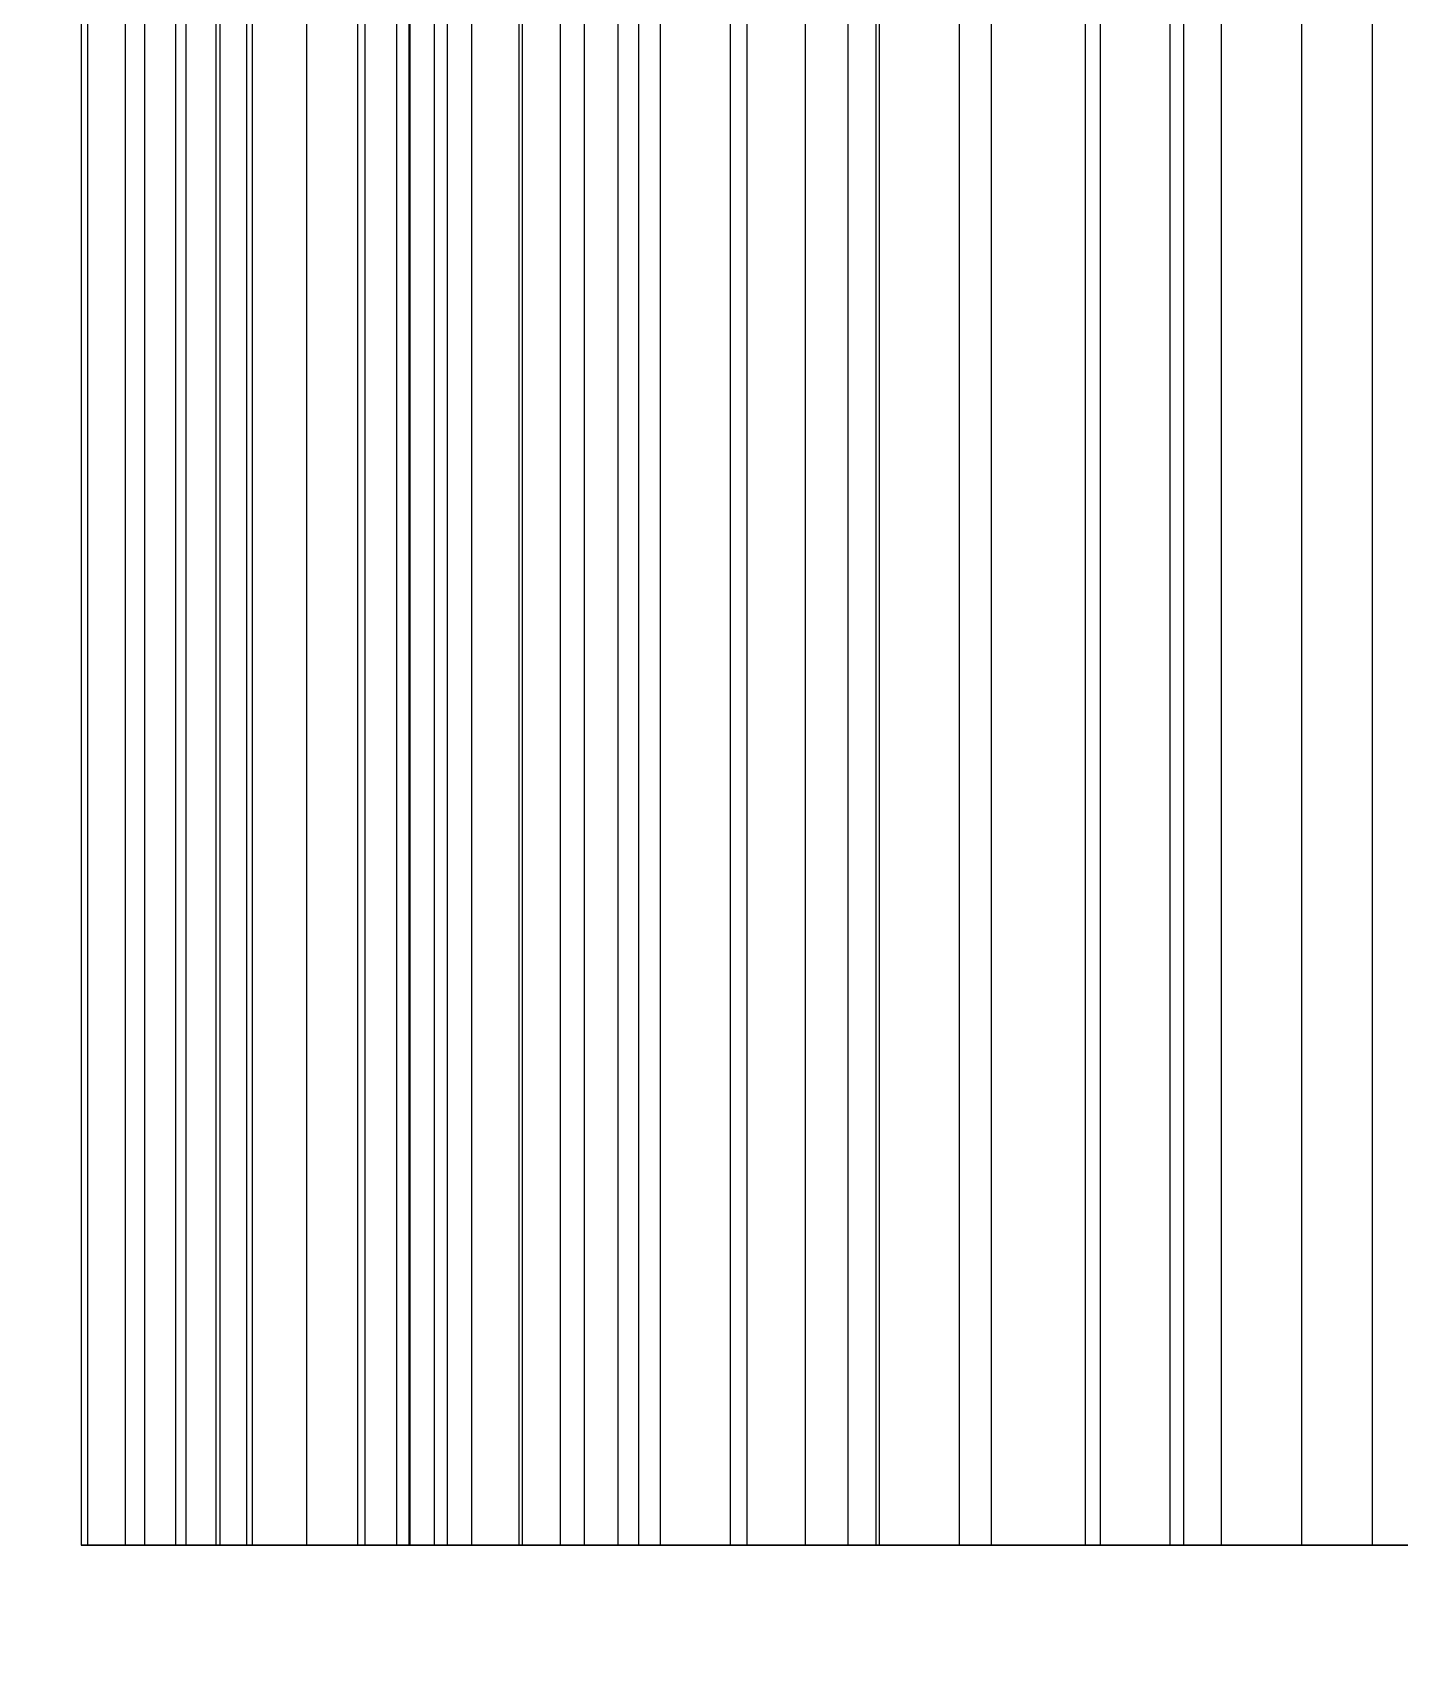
# Model space of a CAD drawing. Extents: x -60 to 60, y -153 to -30.
# Drawn here: x -57.103 to -55.225, y -90.171 to -87.921 of the extents above; entities that cross this region are included whole.
import ezdxf

# ---------------------------------------------------------------- set-up
doc = ezdxf.new("R2010")
doc.units = 0
doc.layers.add('Cut051006', color=7, linetype='CONTINUOUS')

msp = doc.modelspace()

# ---------------------------------------------------------------- linework, layer by layer
at = {"layer": 'Cut051006'}
for p, q in [((-57.037, -87, 58.0663), (-57.037, -90, 58.0663)), ((-57.037, -87, 58.0663), (-57.037, -90, 58.0663)), ((-57.037, -87, 56.5834), (-57.037, -90, 56.5834)), ((-57.037, -87, 56.5834), (-57.037, -90, 56.5834)), ((-57.0281, -87, 58.5744), (-57.0281, -90, 58.5744)), ((-57.0281, -87, 58.5744), (-57.0281, -90, 58.5744)), ((-57.0281, -87, 56.0753), (-57.0281, -90, 56.0753)), ((-57.0281, -87, 56.0753), (-57.0281, -90, 56.0753)), ((-56.9763, -87, 60.0564), (-56.9763, -90, 60.0564)), ((-56.9763, -87, 60.0564), (-56.9763, -90, 60.0564)), ((-56.9763, -87, 54.5932), (-56.9763, -90, 54.5932)), ((-56.9763, -87, 54.5932), (-56.9763, -90, 54.5932)), ((-56.9497, -87, 60.5639), (-56.9497, -90, 60.5639)), ((-56.9497, -87, 60.5639), (-56.9497, -90, 60.5639)), ((-56.9497, -87, 54.0858), (-56.9497, -90, 54.0858)), ((-56.9497, -87, 54.0858), (-56.9497, -90, 54.0858)), ((-56.9072, -87, 57.9157), (-56.9072, -90, 57.9157)), ((-56.9072, -87, 57.9157), (-56.9072, -90, 57.9157)), ((-56.9072, -87, 56.7339), (-56.9072, -90, 56.7339)), ((-56.9072, -87, 56.7339), (-56.9072, -90, 56.7339)), ((-56.8931, -87, 58.7203), (-56.8931, -90, 58.7203)), ((-56.8931, -87, 58.7203), (-56.8931, -90, 58.7203)), ((-56.8931, -87, 55.9293), (-56.8931, -90, 55.9293)), ((-56.8931, -87, 55.9293), (-56.8931, -90, 55.9293)), ((-56.8519, -87, 59.9014), (-56.8519, -90, 59.9014)), ((-56.8519, -87, 59.9014), (-56.8519, -90, 59.9014)), ((-56.8519, -87, 54.7483), (-56.8519, -90, 54.7483)), ((-56.8519, -87, 54.7483), (-56.8519, -90, 54.7483)), ((-56.8463, -87, 62.0432), (-56.8463, -90, 62.0432)), ((-56.8463, -87, 62.0432), (-56.8463, -90, 62.0432)), ((-56.8463, -87, 52.6065), (-56.8463, -90, 52.6065)), ((-56.8463, -87, 52.6065), (-56.8463, -90, 52.6065)), ((-56.8098, -87, 60.705), (-56.8098, -90, 60.705)), ((-56.8098, -87, 60.705), (-56.8098, -90, 60.705)), ((-56.8098, -87, 53.9447), (-56.8098, -90, 53.9447)), ((-56.8098, -87, 53.9447), (-56.8098, -90, 53.9447)), ((-56.802, -87, 62.5494), (-56.802, -90, 62.5494)), ((-56.802, -87, 62.5494), (-56.802, -90, 62.5494)), ((-56.802, -87, 52.1003), (-56.802, -90, 52.1003)), ((-56.802, -87, 52.1003), (-56.802, -90, 52.1003)), ((-56.7273, -87, 61.8839), (-56.7273, -90, 61.8839)), ((-56.7273, -87, 61.8839), (-56.7273, -90, 61.8839)), ((-56.7273, -87, 52.7657), (-56.7273, -90, 52.7657)), ((-56.7273, -87, 52.7657), (-56.7273, -90, 52.7657)), ((-56.6572, -87, 62.6856), (-56.6572, -90, 62.6856)), ((-56.6572, -87, 62.6856), (-56.6572, -90, 62.6856)), ((-56.6572, -87, 51.9641), (-56.6572, -90, 51.9641)), ((-56.6572, -87, 51.9641), (-56.6572, -90, 51.9641)), ((-56.647, -87, 64.0242), (-56.647, -90, 64.0242)), ((-56.647, -87, 64.0242), (-56.647, -90, 64.0242)), ((-56.647, -87, 50.6254), (-56.647, -90, 50.6254)), ((-56.647, -87, 50.6254), (-56.647, -90, 50.6254)), ((-56.6036, -87, 57.8237), (-56.6036, -90, 57.8237)), ((-56.6036, -87, 57.8237), (-56.6036, -90, 57.8237)), ((-56.6036, -87, 56.826), (-56.6036, -90, 56.826)), ((-56.6036, -87, 56.826), (-56.6036, -90, 56.826)), ((-56.5865, -87, 58.8017), (-56.5865, -90, 58.8017)), ((-56.5865, -87, 58.8017), (-56.5865, -90, 58.8017)), ((-56.5865, -87, 55.848), (-56.5865, -90, 55.848)), ((-56.5865, -87, 55.848), (-56.5865, -90, 55.848)), ((-56.5851, -87, 64.5286), (-56.5851, -90, 64.5286)), ((-56.5851, -87, 64.5286), (-56.5851, -90, 64.5286)), ((-56.5851, -87, 50.1211), (-56.5851, -90, 50.1211)), ((-56.5851, -87, 50.1211), (-56.5851, -90, 50.1211)), ((-56.5517, -87, 59.7988), (-56.5517, -90, 59.7988)), ((-56.5517, -87, 59.7988), (-56.5517, -90, 59.7988)), ((-56.5517, -87, 54.8508), (-56.5517, -90, 54.8508)), ((-56.5517, -87, 54.8508), (-56.5517, -90, 54.8508)), ((-56.5337, -87, 63.8609), (-56.5337, -90, 63.8609)), ((-56.5337, -87, 63.8609), (-56.5337, -90, 63.8609)), ((-56.5337, -87, 50.7888), (-56.5337, -90, 50.7888)), ((-56.5337, -87, 50.7888), (-56.5337, -90, 50.7888)), ((-56.5005, -87, 60.7756), (-56.5005, -90, 60.7756)), ((-56.5005, -87, 60.7756), (-56.5005, -90, 60.7756)), ((-56.5005, -87, 53.874), (-56.5005, -90, 53.874)), ((-56.5005, -87, 53.874), (-56.5005, -90, 53.874)), ((-56.4356, -87, 64.6596), (-56.4356, -90, 64.6596)), ((-56.4356, -87, 64.6596), (-56.4356, -90, 64.6596)), ((-56.4356, -87, 49.99), (-56.4356, -90, 49.99)), ((-56.4356, -87, 49.99), (-56.4356, -90, 49.99)), ((-56.4309, -87, 61.771), (-56.4309, -90, 61.771)), ((-56.4309, -87, 61.771), (-56.4309, -90, 61.771)), ((-56.4309, -87, 52.8787), (-56.4309, -90, 52.8787)), ((-56.4309, -87, 52.8787), (-56.4309, -90, 52.8787)), ((-56.3787, -87, 65.9971), (-56.3787, -90, 65.9971)), ((-56.3787, -87, 65.9971), (-56.3787, -90, 65.9971)), ((-56.3787, -87, 48.6526), (-56.3787, -90, 48.6526)), ((-56.3787, -87, 48.6526), (-56.3787, -90, 48.6526)), ((-56.3456, -87, 62.7454), (-56.3456, -90, 62.7454)), ((-56.3456, -87, 62.7454), (-56.3456, -90, 62.7454)), ((-56.3456, -87, 51.9043), (-56.3456, -90, 51.9043)), ((-56.3456, -87, 51.9043), (-56.3456, -90, 51.9043)), ((-56.2992, -87, 66.499), (-56.2992, -90, 66.499)), ((-56.2992, -87, 66.499), (-56.2992, -90, 66.499)), ((-56.2992, -87, 48.1507), (-56.2992, -90, 48.1507)), ((-56.2992, -87, 48.1507), (-56.2992, -90, 48.1507)), ((-56.2711, -87, 65.8299), (-56.2711, -90, 65.8299)), ((-56.2711, -87, 65.8299), (-56.2711, -90, 65.8299)), ((-56.2711, -87, 48.8197), (-56.2711, -90, 48.8197)), ((-56.2711, -87, 48.8197), (-56.2711, -90, 48.8197)), ((-56.2414, -87, 63.7377), (-56.2414, -90, 63.7377)), ((-56.2414, -87, 63.7377), (-56.2414, -90, 63.7377)), ((-56.2414, -87, 50.912), (-56.2414, -90, 50.912)), ((-56.2414, -87, 50.912), (-56.2414, -90, 50.912)), ((-56.1452, -87, 66.6247), (-56.1452, -90, 66.6247)), ((-56.1452, -87, 66.6247), (-56.1452, -90, 66.6247)), ((-56.1452, -87, 48.0249), (-56.1452, -90, 48.0249)), ((-56.1452, -87, 48.0249), (-56.1452, -90, 48.0249)), ((-56.1221, -87, 64.7085), (-56.1221, -90, 64.7085)), ((-56.1221, -87, 64.7085), (-56.1221, -90, 64.7085)), ((-56.1221, -87, 49.9412), (-56.1221, -90, 49.9412)), ((-56.1221, -87, 49.9412), (-56.1221, -90, 49.9412)), ((-56.0417, -87, 67.9594), (-56.0417, -90, 67.9594)), ((-56.0417, -87, 67.9594), (-56.0417, -90, 67.9594)), ((-56.0417, -87, 46.6903), (-56.0417, -90, 46.6903)), ((-56.0417, -87, 46.6903), (-56.0417, -90, 46.6903)), ((-55.9833, -87, 65.6966), (-55.9833, -90, 65.6966)), ((-55.9833, -87, 65.6966), (-55.9833, -90, 65.6966)), ((-55.9833, -87, 48.9531), (-55.9833, -90, 48.9531)), ((-55.9833, -87, 48.9531), (-55.9833, -90, 48.9531)), ((-55.9447, -87, 68.4582), (-55.9447, -90, 68.4582)), ((-55.9447, -87, 68.4582), (-55.9447, -90, 68.4582)), ((-55.9447, -87, 46.1915), (-55.9447, -90, 46.1915)), ((-55.9447, -87, 46.1915), (-55.9447, -90, 46.1915)), ((-55.94, -87, 67.7886), (-55.94, -90, 67.7886)), ((-55.94, -87, 67.7886), (-55.94, -90, 67.7886)), ((-55.94, -87, 46.8611), (-55.94, -90, 46.8611)), ((-55.94, -87, 46.8611), (-55.94, -90, 46.8611)), ((-55.8303, -87, 66.6627), (-55.8303, -90, 66.6627)), ((-55.8303, -87, 66.6627), (-55.8303, -90, 66.6627)), ((-55.8303, -87, 47.987), (-55.8303, -90, 47.987)), ((-55.8303, -87, 47.987), (-55.8303, -90, 47.987)), ((-55.7865, -87, 68.5785), (-55.7865, -90, 68.5785)), ((-55.7865, -87, 68.5785), (-55.7865, -90, 68.5785)), ((-55.7865, -87, 46.0712), (-55.7865, -90, 46.0712)), ((-55.7865, -87, 46.0712), (-55.7865, -90, 46.0712)), ((-55.657, -87, 67.6452), (-55.657, -90, 67.6452)), ((-55.657, -87, 67.6452), (-55.657, -90, 67.6452)), ((-55.657, -87, 47.0044), (-55.657, -90, 47.0044)), ((-55.657, -87, 47.0044), (-55.657, -90, 47.0044)), ((-55.6364, -87, 69.9088), (-55.6364, -90, 69.9088)), ((-55.6364, -87, 69.9088), (-55.6364, -90, 69.9088)), ((-55.6364, -87, 44.7409), (-55.6364, -90, 44.7409)), ((-55.6364, -87, 44.7409), (-55.6364, -90, 44.7409)), ((-55.5408, -87, 69.7345), (-55.5408, -90, 69.7345)), ((-55.5408, -87, 69.7345), (-55.5408, -90, 69.7345)), ((-55.5408, -87, 44.9152), (-55.5408, -90, 44.9152)), ((-55.5408, -87, 44.9152), (-55.5408, -90, 44.9152)), ((-55.5221, -87, 70.4039), (-55.5221, -90, 70.4039)), ((-55.5221, -87, 70.4039), (-55.5221, -90, 70.4039)), ((-55.5221, -87, 44.2458), (-55.5221, -90, 44.2458)), ((-55.5221, -87, 44.2458), (-55.5221, -90, 44.2458)), ((-55.4704, -87, 68.6054), (-55.4704, -90, 68.6054)), ((-55.4704, -87, 68.6054), (-55.4704, -90, 68.6054)), ((-55.4704, -87, 46.0443), (-55.4704, -90, 46.0443)), ((-55.4704, -87, 46.0443), (-55.4704, -90, 46.0443)), ((-55.3597, -87, 70.5186), (-55.3597, -90, 70.5186)), ((-55.3597, -87, 70.5186), (-55.3597, -90, 70.5186)), ((-55.3597, -87, 44.1311), (-55.3597, -90, 44.1311)), ((-55.3597, -87, 44.1311), (-55.3597, -90, 44.1311)), ((-55.2629, -87, 69.5814), (-55.2629, -90, 69.5814)), ((-55.2629, -87, 69.5814), (-55.2629, -90, 69.5814)), ((-55.2629, -87, 45.0683), (-55.2629, -90, 45.0683)), ((-55.2629, -87, 45.0683), (-55.2629, -90, 45.0683))]:
    msp.add_line(p, q, dxfattribs=at)
for centre in [(0, -90), (0, -90), (0, -93), (0, -93)]:
    msp.add_circle(centre, 60, dxfattribs=at)
for points, degree, knots in [([(-57.037, -90, 58.0663), (-57.0382, -90, 58.0132), (-57.0006, -90, 57.9664), (-56.9599, -90, 57.9223), (-56.9072, -90, 57.9157)], 2, [0, 0, 0, 0.724386, 0.724386, 1.44877, 1.44877, 1.44877]), ([(-56.9072, -90, 56.7339), (-56.9599, -90, 56.7273), (-57.0006, -90, 56.6832), (-57.0382, -90, 56.6365), (-57.037, -90, 56.5834)], 2, [0, 0, 0, 0.724386, 0.724386, 1.44877, 1.44877, 1.44877]), ([(-57.037, -90, 58.0663), (-57.0382, -90, 58.0132), (-57.0006, -90, 57.9664), (-56.9599, -90, 57.9223), (-56.9072, -90, 57.9157)], 2, [0, 0, 0, 0.724386, 0.724386, 1.44877, 1.44877, 1.44877]), ([(-56.9072, -90, 56.7339), (-56.9599, -90, 56.7273), (-57.0006, -90, 56.6832), (-57.0382, -90, 56.6365), (-57.037, -90, 56.5834)], 2, [0, 0, 0, 0.724386, 0.724386, 1.44877, 1.44877, 1.44877]), ([(-56.8931, -90, 58.7203), (-56.9461, -90, 58.7156), (-56.9883, -90, 58.6729), (-57.0275, -90, 58.6275), (-57.0281, -90, 58.5744)], 2, [0, 0, 0, 0.724386, 0.724386, 1.44877, 1.44877, 1.44877]), ([(-57.0281, -90, 56.0753), (-57.0275, -90, 56.0221), (-56.9883, -90, 55.9768), (-56.9461, -90, 55.9341), (-56.8931, -90, 55.9293)], 2, [0, 0, 0, 0.724386, 0.724386, 1.44877, 1.44877, 1.44877]), ([(-56.8931, -90, 58.7203), (-56.9461, -90, 58.7156), (-56.9883, -90, 58.6729), (-57.0275, -90, 58.6275), (-57.0281, -90, 58.5744)], 2, [0, 0, 0, 0.724386, 0.724386, 1.44877, 1.44877, 1.44877]), ([(-57.0281, -90, 56.0753), (-57.0275, -90, 56.0221), (-56.9883, -90, 55.9768), (-56.9461, -90, 55.9341), (-56.8931, -90, 55.9293)], 2, [0, 0, 0, 0.724386, 0.724386, 1.44877, 1.44877, 1.44877]), ([(-56.9763, -90, 60.0564), (-56.9794, -90, 60.0034), (-56.9435, -90, 59.9553), (-56.9044, -90, 59.9099), (-56.8519, -90, 59.9014)], 2, [0, 0, 0, 0.724386, 0.724386, 1.44877, 1.44877, 1.44877]), ([(-56.8519, -90, 54.7483), (-56.9044, -90, 54.7398), (-56.9435, -90, 54.6943), (-56.9794, -90, 54.6463), (-56.9763, -90, 54.5932)], 2, [0, 0, 0, 0.724386, 0.724386, 1.44877, 1.44877, 1.44877]), ([(-56.9763, -90, 60.0564), (-56.9794, -90, 60.0034), (-56.9435, -90, 59.9553), (-56.9044, -90, 59.9099), (-56.8519, -90, 59.9014)], 2, [0, 0, 0, 0.724386, 0.724386, 1.44877, 1.44877, 1.44877]), ([(-56.8519, -90, 54.7483), (-56.9044, -90, 54.7398), (-56.9435, -90, 54.6943), (-56.9794, -90, 54.6463), (-56.9763, -90, 54.5932)], 2, [0, 0, 0, 0.724386, 0.724386, 1.44877, 1.44877, 1.44877]), ([(-56.8098, -90, 60.705), (-56.8628, -90, 60.7021), (-56.9065, -90, 60.661), (-56.9473, -90, 60.617), (-56.9497, -90, 60.5639)], 2, [0, 0, 0, 0.724386, 0.724386, 1.44877, 1.44877, 1.44877]), ([(-56.9497, -90, 54.0858), (-56.9473, -90, 54.0327), (-56.9065, -90, 53.9887), (-56.8628, -90, 53.9476), (-56.8098, -90, 53.9447)], 2, [0, 0, 0, 0.724386, 0.724386, 1.44877, 1.44877, 1.44877]), ([(-56.8098, -90, 60.705), (-56.8628, -90, 60.7021), (-56.9065, -90, 60.661), (-56.9473, -90, 60.617), (-56.9497, -90, 60.5639)], 2, [0, 0, 0, 0.724386, 0.724386, 1.44877, 1.44877, 1.44877]), ([(-56.9497, -90, 54.0858), (-56.9473, -90, 54.0327), (-56.9065, -90, 53.9887), (-56.8628, -90, 53.9476), (-56.8098, -90, 53.9447)], 2, [0, 0, 0, 0.724386, 0.724386, 1.44877, 1.44877, 1.44877]), ([(-56.8463, -90, 62.0432), (-56.8513, -90, 61.9903), (-56.817, -90, 61.941), (-56.7795, -90, 61.8942), (-56.7273, -90, 61.8839)], 2, [0, 0, 0, 0.724386, 0.724386, 1.44877, 1.44877, 1.44877]), ([(-56.7273, -90, 52.7657), (-56.7795, -90, 52.7555), (-56.817, -90, 52.7086), (-56.8513, -90, 52.6594), (-56.8463, -90, 52.6065)], 2, [0, 0, 0, 0.724386, 0.724386, 1.44877, 1.44877, 1.44877]), ([(-56.8463, -90, 62.0432), (-56.8513, -90, 61.9903), (-56.817, -90, 61.941), (-56.7795, -90, 61.8942), (-56.7273, -90, 61.8839)], 2, [0, 0, 0, 0.724386, 0.724386, 1.44877, 1.44877, 1.44877]), ([(-56.7273, -90, 52.7657), (-56.7795, -90, 52.7555), (-56.817, -90, 52.7086), (-56.8513, -90, 52.6594), (-56.8463, -90, 52.6065)], 2, [0, 0, 0, 0.724386, 0.724386, 1.44877, 1.44877, 1.44877]), ([(-56.6572, -90, 62.6856), (-56.7103, -90, 62.6845), (-56.7554, -90, 62.6449), (-56.7977, -90, 62.6024), (-56.802, -90, 62.5494)], 2, [0, 0, 0, 0.724386, 0.724386, 1.44877, 1.44877, 1.44877]), ([(-56.802, -90, 52.1003), (-56.7977, -90, 52.0473), (-56.7554, -90, 52.0047), (-56.7103, -90, 51.9651), (-56.6572, -90, 51.9641)], 2, [0, 0, 0, 0.724386, 0.724386, 1.44877, 1.44877, 1.44877]), ([(-56.6572, -90, 62.6856), (-56.7103, -90, 62.6845), (-56.7554, -90, 62.6449), (-56.7977, -90, 62.6024), (-56.802, -90, 62.5494)], 2, [0, 0, 0, 0.724386, 0.724386, 1.44877, 1.44877, 1.44877]), ([(-56.802, -90, 52.1003), (-56.7977, -90, 52.0473), (-56.7554, -90, 52.0047), (-56.7103, -90, 51.9651), (-56.6572, -90, 51.9641)], 2, [0, 0, 0, 0.724386, 0.724386, 1.44877, 1.44877, 1.44877]), ([(-56.647, -90, 64.0242), (-56.6538, -90, 63.9715), (-56.6213, -90, 63.9211), (-56.5854, -90, 63.873), (-56.5337, -90, 63.8609)], 2, [0, 0, 0, 0.724386, 0.724386, 1.44877, 1.44877, 1.44877]), ([(-56.5337, -90, 50.7888), (-56.5854, -90, 50.7767), (-56.6213, -90, 50.7286), (-56.6538, -90, 50.6782), (-56.647, -90, 50.6254)], 2, [0, 0, 0, 0.724386, 0.724386, 1.44877, 1.44877, 1.44877]), ([(-56.647, -90, 64.0242), (-56.6538, -90, 63.9715), (-56.6213, -90, 63.9211), (-56.5854, -90, 63.873), (-56.5337, -90, 63.8609)], 2, [0, 0, 0, 0.724386, 0.724386, 1.44877, 1.44877, 1.44877]), ([(-56.5337, -90, 50.7888), (-56.5854, -90, 50.7767), (-56.6213, -90, 50.7286), (-56.6538, -90, 50.6782), (-56.647, -90, 50.6254)], 2, [0, 0, 0, 0.724386, 0.724386, 1.44877, 1.44877, 1.44877]), ([(-56.6036, -90, 57.8237), (-56.5291, -90, 57.7876), (-56.4507, -90, 57.7279), (-56.3905, -90, 57.6409), (-56.3301, -90, 57.5548), (-56.2912, -90, 57.4409), (-56.2918, -90, 57.3248), (-56.2912, -90, 57.2088), (-56.3301, -90, 57.0949), (-56.3905, -90, 57.0088), (-56.4507, -90, 56.9218), (-56.5291, -90, 56.8621), (-56.6036, -90, 56.826)], 3, [0, 0, 0, 0, 0.558599, 0.558599, 0.558599, 1.1172, 1.1172, 1.1172, 1.6758, 1.6758, 1.6758, 2.2344, 2.2344, 2.2344, 2.2344]), ([(-56.6036, -90, 57.8237), (-56.5291, -90, 57.7876), (-56.4507, -90, 57.7279), (-56.3905, -90, 57.6409), (-56.3301, -90, 57.5548), (-56.2912, -90, 57.4409), (-56.2918, -90, 57.3248), (-56.2912, -90, 57.2088), (-56.3301, -90, 57.0949), (-56.3905, -90, 57.0088), (-56.4507, -90, 56.9218), (-56.5291, -90, 56.8621), (-56.6036, -90, 56.826)], 3, [0, 0, 0, 0, 0.558599, 0.558599, 0.558599, 1.1172, 1.1172, 1.1172, 1.6758, 1.6758, 1.6758, 2.2344, 2.2344, 2.2344, 2.2344]), ([(-56.5517, -90, 59.7988), (-56.4785, -90, 59.7602), (-56.4023, -90, 59.6977), (-56.3452, -90, 59.6087), (-56.2878, -90, 59.5205), (-56.2529, -90, 59.4053), (-56.2575, -90, 59.2894), (-56.261, -90, 59.1734), (-56.3038, -90, 59.0609), (-56.3672, -90, 58.977), (-56.4304, -90, 58.8922), (-56.5108, -90, 58.8352), (-56.5865, -90, 58.8017)], 3, [0, 0, 0, 0, 0.558599, 0.558599, 0.558599, 1.1172, 1.1172, 1.1172, 1.6758, 1.6758, 1.6758, 2.2344, 2.2344, 2.2344, 2.2344]), ([(-56.5865, -90, 55.848), (-56.5108, -90, 55.8145), (-56.4304, -90, 55.7575), (-56.3672, -90, 55.6727), (-56.3038, -90, 55.5887), (-56.261, -90, 55.4763), (-56.2575, -90, 55.3603), (-56.2529, -90, 55.2443), (-56.2878, -90, 55.1292), (-56.3452, -90, 55.041), (-56.4023, -90, 54.952), (-56.4785, -90, 54.8895), (-56.5517, -90, 54.8508)], 3, [0, 0, 0, 0, 0.558599, 0.558599, 0.558599, 1.1172, 1.1172, 1.1172, 1.6758, 1.6758, 1.6758, 2.2344, 2.2344, 2.2344, 2.2344]), ([(-56.5517, -90, 59.7988), (-56.4785, -90, 59.7602), (-56.4023, -90, 59.6977), (-56.3452, -90, 59.6087), (-56.2878, -90, 59.5205), (-56.2529, -90, 59.4053), (-56.2575, -90, 59.2894), (-56.261, -90, 59.1734), (-56.3038, -90, 59.0609), (-56.3672, -90, 58.977), (-56.4304, -90, 58.8922), (-56.5108, -90, 58.8352), (-56.5865, -90, 58.8017)], 3, [0, 0, 0, 0, 0.558599, 0.558599, 0.558599, 1.1172, 1.1172, 1.1172, 1.6758, 1.6758, 1.6758, 2.2344, 2.2344, 2.2344, 2.2344]), ([(-56.5865, -90, 55.848), (-56.5108, -90, 55.8145), (-56.4304, -90, 55.7575), (-56.3672, -90, 55.6727), (-56.3038, -90, 55.5887), (-56.261, -90, 55.4763), (-56.2575, -90, 55.3603), (-56.2529, -90, 55.2443), (-56.2878, -90, 55.1292), (-56.3452, -90, 55.041), (-56.4023, -90, 54.952), (-56.4785, -90, 54.8895), (-56.5517, -90, 54.8508)], 3, [0, 0, 0, 0, 0.558599, 0.558599, 0.558599, 1.1172, 1.1172, 1.1172, 1.6758, 1.6758, 1.6758, 2.2344, 2.2344, 2.2344, 2.2344]), ([(-56.4356, -90, 64.6596), (-56.4887, -90, 64.6604), (-56.5352, -90, 64.6224), (-56.5789, -90, 64.5814), (-56.5851, -90, 64.5286)], 2, [0, 0, 0, 0.724386, 0.724386, 1.44877, 1.44877, 1.44877]), ([(-56.5851, -90, 50.1211), (-56.5789, -90, 50.0683), (-56.5352, -90, 50.0272), (-56.4887, -90, 49.9892), (-56.4356, -90, 49.99)], 2, [0, 0, 0, 0.724386, 0.724386, 1.44877, 1.44877, 1.44877]), ([(-56.4356, -90, 64.6596), (-56.4887, -90, 64.6604), (-56.5352, -90, 64.6224), (-56.5789, -90, 64.5814), (-56.5851, -90, 64.5286)], 2, [0, 0, 0, 0.724386, 0.724386, 1.44877, 1.44877, 1.44877]), ([(-56.5851, -90, 50.1211), (-56.5789, -90, 50.0683), (-56.5352, -90, 50.0272), (-56.4887, -90, 49.9892), (-56.4356, -90, 49.99)], 2, [0, 0, 0, 0.724386, 0.724386, 1.44877, 1.44877, 1.44877]), ([(-56.4309, -90, 61.771), (-56.3591, -90, 61.7298), (-56.2851, -90, 61.6647), (-56.2311, -90, 61.5737), (-56.1769, -90, 61.4836), (-56.146, -90, 61.3673), (-56.1547, -90, 61.2516), (-56.1622, -90, 61.1358), (-56.2089, -90, 61.0249), (-56.2752, -90, 60.9432), (-56.3413, -90, 60.8606), (-56.4237, -90, 60.8065), (-56.5005, -90, 60.7756)], 3, [0, 0, 0, 0, 0.558599, 0.558599, 0.558599, 1.1172, 1.1172, 1.1172, 1.6758, 1.6758, 1.6758, 2.2344, 2.2344, 2.2344, 2.2344]), ([(-56.5005, -90, 53.874), (-56.4237, -90, 53.8432), (-56.3413, -90, 53.7891), (-56.2752, -90, 53.7065), (-56.2089, -90, 53.6248), (-56.1622, -90, 53.5139), (-56.1547, -90, 53.3981), (-56.146, -90, 53.2824), (-56.1769, -90, 53.1661), (-56.2311, -90, 53.076), (-56.2851, -90, 52.985), (-56.3591, -90, 52.9199), (-56.4309, -90, 52.8787)], 3, [0, 0, 0, 0, 0.558599, 0.558599, 0.558599, 1.1172, 1.1172, 1.1172, 1.6758, 1.6758, 1.6758, 2.2344, 2.2344, 2.2344, 2.2344]), ([(-56.4309, -90, 61.771), (-56.3591, -90, 61.7298), (-56.2851, -90, 61.6647), (-56.2311, -90, 61.5737), (-56.1769, -90, 61.4836), (-56.146, -90, 61.3673), (-56.1547, -90, 61.2516), (-56.1622, -90, 61.1358), (-56.2089, -90, 61.0249), (-56.2752, -90, 60.9432), (-56.3413, -90, 60.8606), (-56.4237, -90, 60.8065), (-56.5005, -90, 60.7756)], 3, [0, 0, 0, 0, 0.558599, 0.558599, 0.558599, 1.1172, 1.1172, 1.1172, 1.6758, 1.6758, 1.6758, 2.2344, 2.2344, 2.2344, 2.2344]), ([(-56.5005, -90, 53.874), (-56.4237, -90, 53.8432), (-56.3413, -90, 53.7891), (-56.2752, -90, 53.7065), (-56.2089, -90, 53.6248), (-56.1622, -90, 53.5139), (-56.1547, -90, 53.3981), (-56.146, -90, 53.2824), (-56.1769, -90, 53.1661), (-56.2311, -90, 53.076), (-56.2851, -90, 52.985), (-56.3591, -90, 52.9199), (-56.4309, -90, 52.8787)], 3, [0, 0, 0, 0, 0.558599, 0.558599, 0.558599, 1.1172, 1.1172, 1.1172, 1.6758, 1.6758, 1.6758, 2.2344, 2.2344, 2.2344, 2.2344]), ([(-56.3787, -90, 65.9971), (-56.3873, -90, 65.9447), (-56.3566, -90, 65.8931), (-56.3224, -90, 65.8438), (-56.2711, -90, 65.8299)], 2, [0, 0, 0, 0.724386, 0.724386, 1.44877, 1.44877, 1.44877]), ([(-56.2711, -90, 48.8197), (-56.3224, -90, 48.8059), (-56.3566, -90, 48.7565), (-56.3873, -90, 48.705), (-56.3787, -90, 48.6526)], 2, [0, 0, 0, 0.724386, 0.724386, 1.44877, 1.44877, 1.44877]), ([(-56.3787, -90, 65.9971), (-56.3873, -90, 65.9447), (-56.3566, -90, 65.8931), (-56.3224, -90, 65.8438), (-56.2711, -90, 65.8299)], 2, [0, 0, 0, 0.724386, 0.724386, 1.44877, 1.44877, 1.44877]), ([(-56.2711, -90, 48.8197), (-56.3224, -90, 48.8059), (-56.3566, -90, 48.7565), (-56.3873, -90, 48.705), (-56.3787, -90, 48.6526)], 2, [0, 0, 0, 0.724386, 0.724386, 1.44877, 1.44877, 1.44877]), ([(-56.2414, -90, 63.7377), (-56.1711, -90, 63.694), (-56.0994, -90, 63.6264), (-56.0486, -90, 63.5335), (-55.9975, -90, 63.4416), (-55.9707, -90, 63.3243), (-55.9834, -90, 63.2089), (-55.995, -90, 63.0935), (-56.0456, -90, 62.9843), (-56.1147, -90, 62.905), (-56.1836, -90, 62.8247), (-56.2678, -90, 62.7735), (-56.3456, -90, 62.7454)], 3, [0, 0, 0, 0, 0.558599, 0.558599, 0.558599, 1.1172, 1.1172, 1.1172, 1.6758, 1.6758, 1.6758, 2.2344, 2.2344, 2.2344, 2.2344]), ([(-56.3456, -90, 51.9043), (-56.2678, -90, 51.8762), (-56.1836, -90, 51.8249), (-56.1147, -90, 51.7447), (-56.0456, -90, 51.6654), (-55.995, -90, 51.5562), (-55.9834, -90, 51.4407), (-55.9707, -90, 51.3254), (-55.9975, -90, 51.2081), (-56.0486, -90, 51.1161), (-56.0994, -90, 51.0233), (-56.1711, -90, 50.9557), (-56.2414, -90, 50.912)], 3, [0, 0, 0, 0, 0.558599, 0.558599, 0.558599, 1.1172, 1.1172, 1.1172, 1.6758, 1.6758, 1.6758, 2.2344, 2.2344, 2.2344, 2.2344]), ([(-56.2414, -90, 63.7377), (-56.1711, -90, 63.694), (-56.0994, -90, 63.6264), (-56.0486, -90, 63.5335), (-55.9975, -90, 63.4416), (-55.9707, -90, 63.3243), (-55.9834, -90, 63.2089), (-55.995, -90, 63.0935), (-56.0456, -90, 62.9843), (-56.1147, -90, 62.905), (-56.1836, -90, 62.8247), (-56.2678, -90, 62.7735), (-56.3456, -90, 62.7454)], 3, [0, 0, 0, 0, 0.558599, 0.558599, 0.558599, 1.1172, 1.1172, 1.1172, 1.6758, 1.6758, 1.6758, 2.2344, 2.2344, 2.2344, 2.2344]), ([(-56.3456, -90, 51.9043), (-56.2678, -90, 51.8762), (-56.1836, -90, 51.8249), (-56.1147, -90, 51.7447), (-56.0456, -90, 51.6654), (-55.995, -90, 51.5562), (-55.9834, -90, 51.4407), (-55.9707, -90, 51.3254), (-55.9975, -90, 51.2081), (-56.0486, -90, 51.1161), (-56.0994, -90, 51.0233), (-56.1711, -90, 50.9557), (-56.2414, -90, 50.912)], 3, [0, 0, 0, 0, 0.558599, 0.558599, 0.558599, 1.1172, 1.1172, 1.1172, 1.6758, 1.6758, 1.6758, 2.2344, 2.2344, 2.2344, 2.2344]), ([(-56.1452, -90, 66.6247), (-56.1983, -90, 66.6274), (-56.246, -90, 66.591), (-56.2912, -90, 66.5515), (-56.2992, -90, 66.499)], 2, [0, 0, 0, 0.724386, 0.724386, 1.44877, 1.44877, 1.44877]), ([(-56.2992, -90, 48.1507), (-56.2912, -90, 48.0981), (-56.246, -90, 48.0586), (-56.1983, -90, 48.0223), (-56.1452, -90, 48.0249)], 2, [0, 0, 0, 0.724386, 0.724386, 1.44877, 1.44877, 1.44877]), ([(-56.1452, -90, 66.6247), (-56.1983, -90, 66.6274), (-56.246, -90, 66.591), (-56.2912, -90, 66.5515), (-56.2992, -90, 66.499)], 2, [0, 0, 0, 0.724386, 0.724386, 1.44877, 1.44877, 1.44877]), ([(-56.2992, -90, 48.1507), (-56.2912, -90, 48.0981), (-56.246, -90, 48.0586), (-56.1983, -90, 48.0223), (-56.1452, -90, 48.0249)], 2, [0, 0, 0, 0.724386, 0.724386, 1.44877, 1.44877, 1.44877]), ([(-55.9833, -90, 65.6966), (-55.9146, -90, 65.6504), (-55.8453, -90, 65.5804), (-55.7978, -90, 65.4858), (-55.7499, -90, 65.3922), (-55.7273, -90, 65.274), (-55.744, -90, 65.1591), (-55.7596, -90, 65.0442), (-55.8139, -90, 64.9368), (-55.8857, -90, 64.8599), (-55.9575, -90, 64.7822), (-56.0434, -90, 64.7339), (-56.1221, -90, 64.7085)], 3, [0, 0, 0, 0, 0.558599, 0.558599, 0.558599, 1.1172, 1.1172, 1.1172, 1.6758, 1.6758, 1.6758, 2.2344, 2.2344, 2.2344, 2.2344]), ([(-56.1221, -90, 49.9412), (-56.0434, -90, 49.9158), (-55.9575, -90, 49.8675), (-55.8857, -90, 49.7897), (-55.8139, -90, 49.7129), (-55.7596, -90, 49.6055), (-55.744, -90, 49.4905), (-55.7273, -90, 49.3757), (-55.7499, -90, 49.2575), (-55.7978, -90, 49.1639), (-55.8453, -90, 49.0693), (-55.9146, -90, 48.9992), (-55.9833, -90, 48.9531)], 3, [0, 0, 0, 0, 0.558599, 0.558599, 0.558599, 1.1172, 1.1172, 1.1172, 1.6758, 1.6758, 1.6758, 2.2344, 2.2344, 2.2344, 2.2344]), ([(-55.9833, -90, 65.6966), (-55.9146, -90, 65.6504), (-55.8453, -90, 65.5804), (-55.7978, -90, 65.4858), (-55.7499, -90, 65.3922), (-55.7273, -90, 65.274), (-55.744, -90, 65.1591), (-55.7596, -90, 65.0442), (-55.8139, -90, 64.9368), (-55.8857, -90, 64.8599), (-55.9575, -90, 64.7822), (-56.0434, -90, 64.7339), (-56.1221, -90, 64.7085)], 3, [0, 0, 0, 0, 0.558599, 0.558599, 0.558599, 1.1172, 1.1172, 1.1172, 1.6758, 1.6758, 1.6758, 2.2344, 2.2344, 2.2344, 2.2344]), ([(-56.1221, -90, 49.9412), (-56.0434, -90, 49.9158), (-55.9575, -90, 49.8675), (-55.8857, -90, 49.7897), (-55.8139, -90, 49.7129), (-55.7596, -90, 49.6055), (-55.744, -90, 49.4905), (-55.7273, -90, 49.3757), (-55.7499, -90, 49.2575), (-55.7978, -90, 49.1639), (-55.8453, -90, 49.0693), (-55.9146, -90, 48.9992), (-55.9833, -90, 48.9531)], 3, [0, 0, 0, 0, 0.558599, 0.558599, 0.558599, 1.1172, 1.1172, 1.1172, 1.6758, 1.6758, 1.6758, 2.2344, 2.2344, 2.2344, 2.2344]), ([(-56.0417, -90, 67.9594), (-56.0521, -90, 67.9073), (-56.0232, -90, 67.8547), (-55.9908, -90, 67.8043), (-55.94, -90, 67.7886)], 2, [0, 0, 0, 0.724386, 0.724386, 1.44877, 1.44877, 1.44877]), ([(-55.94, -90, 46.8611), (-55.9908, -90, 46.8454), (-56.0232, -90, 46.7949), (-56.0521, -90, 46.7424), (-56.0417, -90, 46.6903)], 2, [0, 0, 0, 0.724386, 0.724386, 1.44877, 1.44877, 1.44877]), ([(-56.0417, -90, 67.9594), (-56.0521, -90, 67.9073), (-56.0232, -90, 67.8547), (-55.9908, -90, 67.8043), (-55.94, -90, 67.7886)], 2, [0, 0, 0, 0.724386, 0.724386, 1.44877, 1.44877, 1.44877]), ([(-55.94, -90, 46.8611), (-55.9908, -90, 46.8454), (-56.0232, -90, 46.7949), (-56.0521, -90, 46.7424), (-56.0417, -90, 46.6903)], 2, [0, 0, 0, 0.724386, 0.724386, 1.44877, 1.44877, 1.44877]), ([(-55.7865, -90, 68.5785), (-55.8394, -90, 68.583), (-55.8884, -90, 68.5484), (-55.9349, -90, 68.5105), (-55.9447, -90, 68.4582)], 2, [0, 0, 0, 0.724386, 0.724386, 1.44877, 1.44877, 1.44877]), ([(-55.9447, -90, 46.1915), (-55.9349, -90, 46.1392), (-55.8884, -90, 46.1013), (-55.8394, -90, 46.0667), (-55.7865, -90, 46.0712)], 2, [0, 0, 0, 0.724386, 0.724386, 1.44877, 1.44877, 1.44877]), ([(-55.7865, -90, 68.5785), (-55.8394, -90, 68.583), (-55.8884, -90, 68.5484), (-55.9349, -90, 68.5105), (-55.9447, -90, 68.4582)], 2, [0, 0, 0, 0.724386, 0.724386, 1.44877, 1.44877, 1.44877]), ([(-55.9447, -90, 46.1915), (-55.9349, -90, 46.1392), (-55.8884, -90, 46.1013), (-55.8394, -90, 46.0667), (-55.7865, -90, 46.0712)], 2, [0, 0, 0, 0.724386, 0.724386, 1.44877, 1.44877, 1.44877]), ([(-55.657, -90, 67.6452), (-55.5899, -90, 67.5968), (-55.5231, -90, 67.5243), (-55.479, -90, 67.4282), (-55.4344, -90, 67.3329), (-55.4159, -90, 67.214), (-55.4366, -90, 67.0998), (-55.4562, -90, 66.9854), (-55.5143, -90, 66.88), (-55.5887, -90, 66.8057), (-55.6631, -90, 66.7305), (-55.7507, -90, 66.6853), (-55.8303, -90, 66.6627)], 3, [0, 0, 0, 0, 0.558599, 0.558599, 0.558599, 1.1172, 1.1172, 1.1172, 1.6758, 1.6758, 1.6758, 2.2344, 2.2344, 2.2344, 2.2344]), ([(-55.8303, -90, 47.987), (-55.7507, -90, 47.9644), (-55.6631, -90, 47.9192), (-55.5887, -90, 47.8439), (-55.5143, -90, 47.7697), (-55.4562, -90, 47.6643), (-55.4366, -90, 47.5499), (-55.4159, -90, 47.4357), (-55.4344, -90, 47.3168), (-55.479, -90, 47.2215), (-55.5231, -90, 47.1254), (-55.5899, -90, 47.0529), (-55.657, -90, 47.0044)], 3, [0, 0, 0, 0, 0.558599, 0.558599, 0.558599, 1.1172, 1.1172, 1.1172, 1.6758, 1.6758, 1.6758, 2.2344, 2.2344, 2.2344, 2.2344]), ([(-55.657, -90, 67.6452), (-55.5899, -90, 67.5968), (-55.5231, -90, 67.5243), (-55.479, -90, 67.4282), (-55.4344, -90, 67.3329), (-55.4159, -90, 67.214), (-55.4366, -90, 67.0998), (-55.4562, -90, 66.9854), (-55.5143, -90, 66.88), (-55.5887, -90, 66.8057), (-55.6631, -90, 66.7305), (-55.7507, -90, 66.6853), (-55.8303, -90, 66.6627)], 3, [0, 0, 0, 0, 0.558599, 0.558599, 0.558599, 1.1172, 1.1172, 1.1172, 1.6758, 1.6758, 1.6758, 2.2344, 2.2344, 2.2344, 2.2344]), ([(-55.8303, -90, 47.987), (-55.7507, -90, 47.9644), (-55.6631, -90, 47.9192), (-55.5887, -90, 47.8439), (-55.5143, -90, 47.7697), (-55.4562, -90, 47.6643), (-55.4366, -90, 47.5499), (-55.4159, -90, 47.4357), (-55.4344, -90, 47.3168), (-55.479, -90, 47.2215), (-55.5231, -90, 47.1254), (-55.5899, -90, 47.0529), (-55.657, -90, 47.0044)], 3, [0, 0, 0, 0, 0.558599, 0.558599, 0.558599, 1.1172, 1.1172, 1.1172, 1.6758, 1.6758, 1.6758, 2.2344, 2.2344, 2.2344, 2.2344]), ([(-55.6364, -90, 69.9088), (-55.6487, -90, 69.857), (-55.6216, -90, 69.8035), (-55.591, -90, 69.7519), (-55.5408, -90, 69.7345)], 2, [0, 0, 0, 0.724386, 0.724386, 1.44877, 1.44877, 1.44877]), ([(-55.5408, -90, 44.9152), (-55.591, -90, 44.8978), (-55.6216, -90, 44.8462), (-55.6487, -90, 44.7926), (-55.6364, -90, 44.7409)], 2, [0, 0, 0, 0.724386, 0.724386, 1.44877, 1.44877, 1.44877]), ([(-55.6364, -90, 69.9088), (-55.6487, -90, 69.857), (-55.6216, -90, 69.8035), (-55.591, -90, 69.7519), (-55.5408, -90, 69.7345)], 2, [0, 0, 0, 0.724386, 0.724386, 1.44877, 1.44877, 1.44877]), ([(-55.5408, -90, 44.9152), (-55.591, -90, 44.8978), (-55.6216, -90, 44.8462), (-55.6487, -90, 44.7926), (-55.6364, -90, 44.7409)], 2, [0, 0, 0, 0.724386, 0.724386, 1.44877, 1.44877, 1.44877]), ([(-55.3597, -90, 70.5186), (-55.4125, -90, 70.5249), (-55.4626, -90, 70.492), (-55.5105, -90, 70.4557), (-55.5221, -90, 70.4039)], 2, [0, 0, 0, 0.724386, 0.724386, 1.44877, 1.44877, 1.44877]), ([(-55.5221, -90, 44.2458), (-55.5105, -90, 44.1939), (-55.4626, -90, 44.1577), (-55.4125, -90, 44.1247), (-55.3597, -90, 44.1311)], 2, [0, 0, 0, 0.724386, 0.724386, 1.44877, 1.44877, 1.44877]), ([(-55.3597, -90, 70.5186), (-55.4125, -90, 70.5249), (-55.4626, -90, 70.492), (-55.5105, -90, 70.4557), (-55.5221, -90, 70.4039)], 2, [0, 0, 0, 0.724386, 0.724386, 1.44877, 1.44877, 1.44877]), ([(-55.5221, -90, 44.2458), (-55.5105, -90, 44.1939), (-55.4626, -90, 44.1577), (-55.4125, -90, 44.1247), (-55.3597, -90, 44.1311)], 2, [0, 0, 0, 0.724386, 0.724386, 1.44877, 1.44877, 1.44877]), ([(-55.2629, -90, 69.5814), (-55.1976, -90, 69.5306), (-55.1334, -90, 69.4558), (-55.0926, -90, 69.3582), (-55.0514, -90, 69.2614), (-55.037, -90, 69.142), (-55.0617, -90, 69.0286), (-55.0853, -90, 68.9149), (-55.147, -90, 68.8116), (-55.224, -90, 68.74), (-55.3009, -90, 68.6674), (-55.39, -90, 68.6252), (-55.4704, -90, 68.6054)], 3, [0, 0, 0, 0, 0.558599, 0.558599, 0.558599, 1.1172, 1.1172, 1.1172, 1.6758, 1.6758, 1.6758, 2.2344, 2.2344, 2.2344, 2.2344]), ([(-55.4704, -90, 46.0443), (-55.39, -90, 46.0244), (-55.3009, -90, 45.9823), (-55.224, -90, 45.9097), (-55.147, -90, 45.8381), (-55.0853, -90, 45.7347), (-55.0617, -90, 45.6211), (-55.037, -90, 45.5077), (-55.0514, -90, 45.3882), (-55.0926, -90, 45.2915), (-55.1334, -90, 45.1939), (-55.1976, -90, 45.1191), (-55.2629, -90, 45.0683)], 3, [0, 0, 0, 0, 0.558599, 0.558599, 0.558599, 1.1172, 1.1172, 1.1172, 1.6758, 1.6758, 1.6758, 2.2344, 2.2344, 2.2344, 2.2344]), ([(-55.2629, -90, 69.5814), (-55.1976, -90, 69.5306), (-55.1334, -90, 69.4558), (-55.0926, -90, 69.3582), (-55.0514, -90, 69.2614), (-55.037, -90, 69.142), (-55.0617, -90, 69.0286), (-55.0853, -90, 68.9149), (-55.147, -90, 68.8116), (-55.224, -90, 68.74), (-55.3009, -90, 68.6674), (-55.39, -90, 68.6252), (-55.4704, -90, 68.6054)], 3, [0, 0, 0, 0, 0.558599, 0.558599, 0.558599, 1.1172, 1.1172, 1.1172, 1.6758, 1.6758, 1.6758, 2.2344, 2.2344, 2.2344, 2.2344]), ([(-55.4704, -90, 46.0443), (-55.39, -90, 46.0244), (-55.3009, -90, 45.9823), (-55.224, -90, 45.9097), (-55.147, -90, 45.8381), (-55.0853, -90, 45.7347), (-55.0617, -90, 45.6211), (-55.037, -90, 45.5077), (-55.0514, -90, 45.3882), (-55.0926, -90, 45.2915), (-55.1334, -90, 45.1939), (-55.1976, -90, 45.1191), (-55.2629, -90, 45.0683)], 3, [0, 0, 0, 0, 0.558599, 0.558599, 0.558599, 1.1172, 1.1172, 1.1172, 1.6758, 1.6758, 1.6758, 2.2344, 2.2344, 2.2344, 2.2344])]:
    msp.add_open_spline(points, degree=degree, knots=knots, dxfattribs=at)
for points, degree in [([(-57.0281, -90, 58.5744), (-57.037, -90, 58.0663)], 1), ([(-57.037, -90, 56.5834), (-57.0281, -90, 56.0753)], 1), ([(-57.0281, -90, 58.5744), (-57.037, -90, 58.0663)], 1), ([(-57.037, -90, 56.5834), (-57.0281, -90, 56.0753)], 1), ([(-56.9497, -90, 60.5639), (-56.9763, -90, 60.0564)], 1), ([(-56.9763, -90, 54.5932), (-56.9497, -90, 54.0858)], 1), ([(-56.9497, -90, 60.5639), (-56.9763, -90, 60.0564)], 1), ([(-56.9763, -90, 54.5932), (-56.9497, -90, 54.0858)], 1), ([(-56.9072, -90, 57.9157), (-56.748, -90, 57.8939), (-56.6036, -90, 57.8237)], 2), ([(-56.6036, -90, 56.826), (-56.748, -90, 56.7557), (-56.9072, -90, 56.7339)], 2), ([(-56.9072, -90, 57.9157), (-56.748, -90, 57.8939), (-56.6036, -90, 57.8237)], 2), ([(-56.6036, -90, 56.826), (-56.748, -90, 56.7557), (-56.9072, -90, 56.7339)], 2), ([(-56.5865, -90, 58.8017), (-56.7333, -90, 58.7366), (-56.8931, -90, 58.7203)], 2), ([(-56.8931, -90, 55.9293), (-56.7333, -90, 55.9131), (-56.5865, -90, 55.848)], 2), ([(-56.5865, -90, 58.8017), (-56.7333, -90, 58.7366), (-56.8931, -90, 58.7203)], 2), ([(-56.8931, -90, 55.9293), (-56.7333, -90, 55.9131), (-56.5865, -90, 55.848)], 2), ([(-56.8519, -90, 59.9014), (-56.6936, -90, 59.8741), (-56.5517, -90, 59.7988)], 2), ([(-56.5517, -90, 54.8508), (-56.6936, -90, 54.7756), (-56.8519, -90, 54.7483)], 2), ([(-56.8519, -90, 59.9014), (-56.6936, -90, 59.8741), (-56.5517, -90, 59.7988)], 2), ([(-56.5517, -90, 54.8508), (-56.6936, -90, 54.7756), (-56.8519, -90, 54.7483)], 2), ([(-56.802, -90, 62.5494), (-56.8463, -90, 62.0432)], 1), ([(-56.8463, -90, 52.6065), (-56.802, -90, 52.1003)], 1), ([(-56.802, -90, 62.5494), (-56.8463, -90, 62.0432)], 1), ([(-56.8463, -90, 52.6065), (-56.802, -90, 52.1003)], 1), ([(-56.5005, -90, 60.7756), (-56.6495, -90, 60.7157), (-56.8098, -90, 60.705)], 2), ([(-56.8098, -90, 53.9447), (-56.6495, -90, 53.934), (-56.5005, -90, 53.874)], 2), ([(-56.5005, -90, 60.7756), (-56.6495, -90, 60.7157), (-56.8098, -90, 60.705)], 2), ([(-56.8098, -90, 53.9447), (-56.6495, -90, 53.934), (-56.5005, -90, 53.874)], 2), ([(-56.7273, -90, 61.8839), (-56.5701, -90, 61.8511), (-56.4309, -90, 61.771)], 2), ([(-56.4309, -90, 52.8787), (-56.5701, -90, 52.7986), (-56.7273, -90, 52.7657)], 2), ([(-56.7273, -90, 61.8839), (-56.5701, -90, 61.8511), (-56.4309, -90, 61.771)], 2), ([(-56.4309, -90, 52.8787), (-56.5701, -90, 52.7986), (-56.7273, -90, 52.7657)], 2), ([(-56.3456, -90, 62.7454), (-56.4966, -90, 62.6906), (-56.6572, -90, 62.6856)], 2), ([(-56.6572, -90, 51.9641), (-56.4966, -90, 51.959), (-56.3456, -90, 51.9043)], 2), ([(-56.3456, -90, 62.7454), (-56.4966, -90, 62.6906), (-56.6572, -90, 62.6856)], 2), ([(-56.6572, -90, 51.9641), (-56.4966, -90, 51.959), (-56.3456, -90, 51.9043)], 2), ([(-56.5851, -90, 64.5286), (-56.647, -90, 64.0242)], 1), ([(-56.647, -90, 50.6254), (-56.5851, -90, 50.1211)], 1), ([(-56.5851, -90, 64.5286), (-56.647, -90, 64.0242)], 1), ([(-56.647, -90, 50.6254), (-56.5851, -90, 50.1211)], 1), ([(-56.5337, -90, 63.8609), (-56.3777, -90, 63.8226), (-56.2414, -90, 63.7377)], 2), ([(-56.2414, -90, 50.912), (-56.3777, -90, 50.8271), (-56.5337, -90, 50.7888)], 2), ([(-56.5337, -90, 63.8609), (-56.3777, -90, 63.8226), (-56.2414, -90, 63.7377)], 2), ([(-56.2414, -90, 50.912), (-56.3777, -90, 50.8271), (-56.5337, -90, 50.7888)], 2), ([(-56.1221, -90, 64.7085), (-56.275, -90, 64.6591), (-56.4356, -90, 64.6596)], 2), ([(-56.4356, -90, 49.99), (-56.275, -90, 49.9906), (-56.1221, -90, 49.9412)], 2), ([(-56.1221, -90, 64.7085), (-56.275, -90, 64.6591), (-56.4356, -90, 64.6596)], 2), ([(-56.4356, -90, 49.99), (-56.275, -90, 49.9906), (-56.1221, -90, 49.9412)], 2), ([(-56.2992, -90, 66.499), (-56.3787, -90, 65.9971)], 1), ([(-56.3787, -90, 48.6526), (-56.2992, -90, 48.1507)], 1), ([(-56.2992, -90, 66.499), (-56.3787, -90, 65.9971)], 1), ([(-56.3787, -90, 48.6526), (-56.2992, -90, 48.1507)], 1), ([(-56.2711, -90, 65.8299), (-56.1166, -90, 65.7862), (-55.9833, -90, 65.6966)], 2), ([(-55.9833, -90, 48.9531), (-56.1166, -90, 48.8635), (-56.2711, -90, 48.8197)], 2), ([(-56.2711, -90, 65.8299), (-56.1166, -90, 65.7862), (-55.9833, -90, 65.6966)], 2), ([(-55.9833, -90, 48.9531), (-56.1166, -90, 48.8635), (-56.2711, -90, 48.8197)], 2), ([(-55.8303, -90, 66.6627), (-55.9847, -90, 66.6186), (-56.1452, -90, 66.6247)], 2), ([(-56.1452, -90, 48.0249), (-55.9847, -90, 48.0311), (-55.8303, -90, 47.987)], 2), ([(-55.8303, -90, 66.6627), (-55.9847, -90, 66.6186), (-56.1452, -90, 66.6247)], 2), ([(-56.1452, -90, 48.0249), (-55.9847, -90, 48.0311), (-55.8303, -90, 47.987)], 2), ([(-55.9447, -90, 68.4582), (-56.0417, -90, 67.9594)], 1), ([(-56.0417, -90, 46.6903), (-55.9447, -90, 46.1915)], 1), ([(-55.9447, -90, 68.4582), (-56.0417, -90, 67.9594)], 1), ([(-56.0417, -90, 46.6903), (-55.9447, -90, 46.1915)], 1), ([(-55.94, -90, 67.7886), (-55.7871, -90, 67.7395), (-55.657, -90, 67.6452)], 2), ([(-55.657, -90, 47.0044), (-55.7871, -90, 46.9102), (-55.94, -90, 46.8611)], 2), ([(-55.94, -90, 67.7886), (-55.7871, -90, 67.7395), (-55.657, -90, 67.6452)], 2), ([(-55.657, -90, 47.0044), (-55.7871, -90, 46.9102), (-55.94, -90, 46.8611)], 2), ([(-55.4704, -90, 68.6054), (-55.6263, -90, 68.5668), (-55.7865, -90, 68.5785)], 2), ([(-55.7865, -90, 46.0712), (-55.6263, -90, 46.0829), (-55.4704, -90, 46.0443)], 2), ([(-55.4704, -90, 68.6054), (-55.6263, -90, 68.5668), (-55.7865, -90, 68.5785)], 2), ([(-55.7865, -90, 46.0712), (-55.6263, -90, 46.0829), (-55.4704, -90, 46.0443)], 2), ([(-55.5221, -90, 70.4039), (-55.6364, -90, 69.9088)], 1), ([(-55.6364, -90, 44.7409), (-55.5221, -90, 44.2458)], 1), ([(-55.5221, -90, 70.4039), (-55.6364, -90, 69.9088)], 1), ([(-55.6364, -90, 44.7409), (-55.5221, -90, 44.2458)], 1), ([(-55.5408, -90, 69.7345), (-55.3896, -90, 69.6801), (-55.2629, -90, 69.5814)], 2), ([(-55.2629, -90, 45.0683), (-55.3896, -90, 44.9696), (-55.5408, -90, 44.9152)], 2), ([(-55.5408, -90, 69.7345), (-55.3896, -90, 69.6801), (-55.2629, -90, 69.5814)], 2), ([(-55.2629, -90, 45.0683), (-55.3896, -90, 44.9696), (-55.5408, -90, 44.9152)], 2), ([(-55.0429, -90, 70.5344), (-55.2001, -90, 70.5012), (-55.3597, -90, 70.5186)], 2), ([(-55.3597, -90, 44.1311), (-55.2001, -90, 44.1484), (-55.0429, -90, 44.1153)], 2), ([(-55.0429, -90, 70.5344), (-55.2001, -90, 70.5012), (-55.3597, -90, 70.5186)], 2), ([(-55.3597, -90, 44.1311), (-55.2001, -90, 44.1484), (-55.0429, -90, 44.1153)], 2)]:
    msp.add_open_spline(points, degree=degree, dxfattribs=at)

doc.saveas('drawing.dxf')
